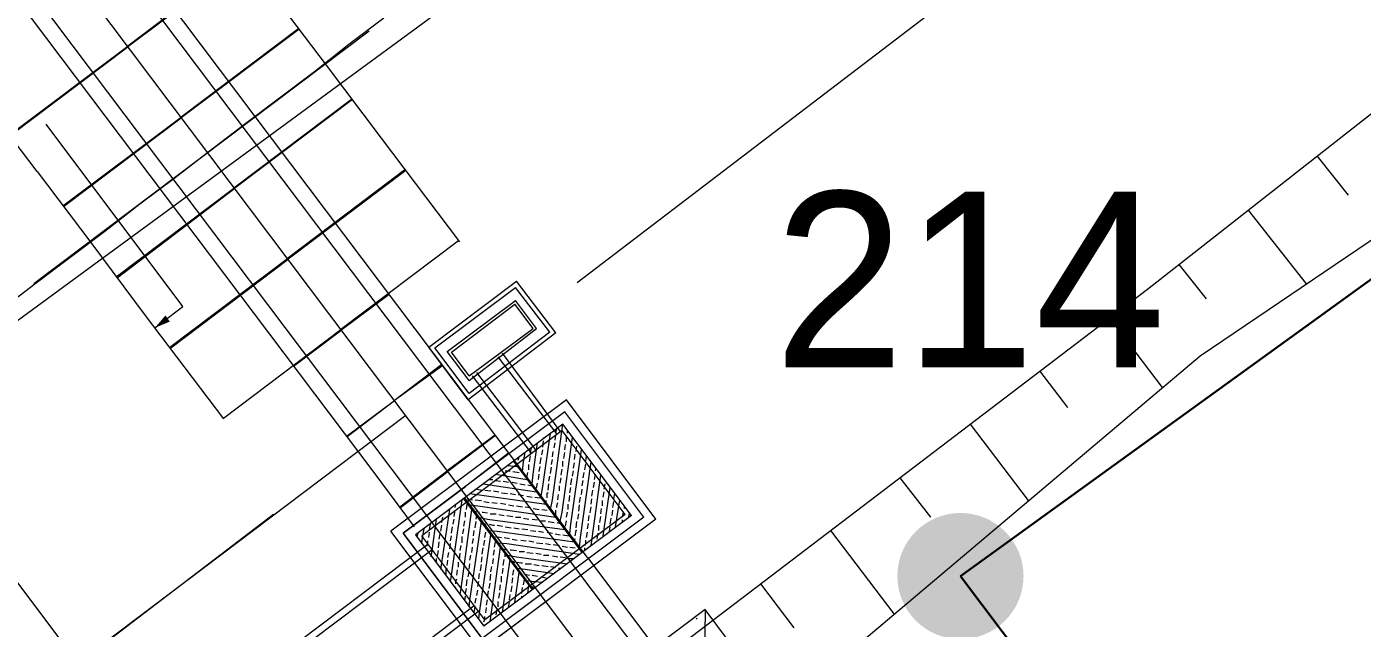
# Model space of a CAD drawing. Header units: metres. Extents: x 536440 to 536837, y 1836560 to 1836836.
# Drawn here: x 536584.56 to 536599.78, y 1836700.04 to 1836706.9 of the extents above; entities that cross this region are included whole.
import ezdxf
from ezdxf.enums import TextEntityAlignment as Align

# ---------------------------------------------------------------- set-up
doc = ezdxf.new("R2010")
doc.units = ezdxf.units.M
doc.header["$MEASUREMENT"] = 0
doc.linetypes.add('DGN Style 2', pattern=[10.8828, 6.52968, -4.35312])
for name, color, linetype, lineweight in [('Level 2', 1, 'Continuous', 0), ('Level 3', 1, 'Continuous', 0), ('Level 37', 1, 'Continuous', 0), ('Level 38', 1, 'Continuous', 0), ('Level 39', 1, 'Continuous', 0), ('Level 4', 1, 'Continuous', 0), ('Level 42', 1, 'Continuous', 0), ('Level 43', 1, 'Continuous', 0), ('Level 44', 1, 'Continuous', 0), ('Level 46', 1, 'Continuous', 0), ('Level 5', 1, 'Continuous', 0), ('Level 8', 1, 'Continuous', 0), ('Level 9', 1, 'Continuous', 0)]:
    doc.layers.add(name, color=color, linetype=linetype, lineweight=lineweight)
doc.styles.add('Style-CHAR_FAST_FONT', font='CHAR_FAST_FONT.shx')

# ---------------------------------------------------------------- blocks, each defined once
blk = doc.blocks.new('DWGLDR_2')
at = {"layer": 'Level 39', "color": 7, "linetype": 'Continuous', "lineweight": 0, "flags": 128}
blk.add_lwpolyline([(122.9, -167.7), (122.9, -127.7), (-137.1, -127.1)], dxfattribs=at)
at = {"layer": 'Level 39', "color": 7, "linetype": 'Continuous', "lineweight": 0, "extrusion": (0, 0, -1)}
blk.add_solid([(-122.9, -167.7), (-127.5, -149.9), (-118.9, -149.7)], dxfattribs=at)

msp = doc.modelspace()

# ---------------------------------------------------------------- hatches: boundary and pattern name
at = {"layer": 'Level 4', "linetype": 'Continuous', "lineweight": 0}
h = msp.add_hatch(color=7, dxfattribs=at)
edge = h.paths.add_edge_path()
edge.add_arc((536595.2, 1836700.64), 0.719, 270, 630)

# ---------------------------------------------------------------- linework, layer by layer
at = {"layer": 'Level 2', "color": 7, "linetype": 'Continuous', "lineweight": 0}
for p, q in [((536599.26, 1836705.43), (536599.62, 1836704.98)), ((536598.48, 1836704.81), (536599.14, 1836703.97)), ((536597.69, 1836704.19), (536598, 1836703.8)), ((536596.9, 1836703.58), (536597.5, 1836702.79)), ((536596.1, 1836702.98), (536596.42, 1836702.56)), ((536595.31, 1836702.37), (536595.97, 1836701.5)), ((536594.51, 1836701.76), (536594.86, 1836701.31)), ((536593.72, 1836701.16), (536594.44, 1836700.21)), ((536592.92, 1836700.55), (536593.3, 1836700.05))]:
    msp.add_line(p, q, dxfattribs=at)
at = {"layer": 'Level 2', "color": 7, "linetype": 'Continuous', "lineweight": 0, "flags": 128}
for points in [[(536450.37, 1836596.28), (536456.47, 1836600.36), (536470.46, 1836610.34), (536477.93, 1836615.8), (536489.04, 1836623.95), (536505.16, 1836635.78), (536521.29, 1836647.61), (536537.42, 1836659.44), (536547.9, 1836667.13), (536557.11, 1836673.89), (536569.68, 1836683.12), (536583.78, 1836693.6), (536585.78, 1836695.11), (536597.33, 1836703.91), (536608.25, 1836712.47), (536619.04, 1836721.17), (536633.01, 1836732.78), (536648.29, 1836745.79)], [(536450.37, 1836595.99), (536456.75, 1836599.96), (536471.36, 1836609.11), (536478.9, 1836614.49), (536489.45, 1836623.38), (536505.48, 1836635.34), (536521.93, 1836646.73), (536537.5, 1836659.33), (536548.18, 1836666.74), (536557.33, 1836673.59), (536570.12, 1836682.52), (536584.77, 1836692.27), (536586.8, 1836693.75), (536597.93, 1836703.15), (536609.46, 1836710.95), (536620.26, 1836719.67), (536634.34, 1836731.22), (536648.95, 1836745.03)]]:
    msp.add_lwpolyline(points, dxfattribs=at)
at = {"layer": 'Level 3', "color": 7, "linetype": 'Continuous', "lineweight": 0}
msp.add_line((536552.53, 1836680.14), (536603.96, 1836717.86), dxfattribs=at)
at = {"layer": 'Level 3', "color": 7, "linetype": 'Continuous', "lineweight": 0, "flags": 128}
msp.add_lwpolyline([(536584.26, 1836703.67), (536584.65, 1836703.97), (536585.05, 1836704.27), (536585.45, 1836704.57), (536585.85, 1836704.88), (536586.25, 1836705.18), (536586.64, 1836705.48), (536587.04, 1836705.79), (536587.44, 1836706.09), (536587.84, 1836706.39), (536588.23, 1836706.7), (536588.63, 1836707)], dxfattribs=at)
at = {"layer": 'Level 37', "color": 7, "linetype": 'Continuous', "lineweight": 0}
msp.add_line((536582.94, 1836702.57), (536587.77, 1836696.16), dxfattribs=at)
msp.add_line((536582.94, 1836702.57), (536587.77, 1836696.16), dxfattribs=at)
at = {"layer": 'Level 38', "color": 7, "linetype": 'Continuous', "lineweight": 0}
for p, q in [((536579.64, 1836714.73), (536595.85, 1836693.21)), ((536579.64, 1836714.73), (536595.85, 1836693.21)), ((536588.88, 1836702.47), (536585.14, 1836699.65)), ((536588.88, 1836702.47), (536585.14, 1836699.65)), ((536592.2, 1836700.15), (536592.19, 1836700.16)), ((536592.2, 1836700.15), (536592.19, 1836700.16))]:
    msp.add_line(p, q, dxfattribs=at)
at = {"layer": 'Level 39', "color": 7, "linetype": 'Continuous', "lineweight": 0}
for p, q in [((536590.55, 1836701.51), (536590.67, 1836702.37)), ((536590.55, 1836701.51), (536590.67, 1836702.37)), ((536590.59, 1836702.28), (536590.6, 1836702.32)), ((536590.59, 1836702.28), (536590.6, 1836702.32)), ((536590.72, 1836702.27), (536590.72, 1836702.3)), ((536590.72, 1836702.27), (536590.72, 1836702.3)), ((536590.33, 1836701.8), (536590.38, 1836702.16)), ((536590.33, 1836701.8), (536590.38, 1836702.16)), ((536590.44, 1836701.66), (536590.53, 1836702.27)), ((536590.44, 1836701.66), (536590.53, 1836702.27)), ((536590.44, 1836702.11), (536590.45, 1836702.18)), ((536590.44, 1836702.11), (536590.45, 1836702.18)), ((536590.57, 1836702.1), (536590.58, 1836702.16)), ((536590.57, 1836702.1), (536590.58, 1836702.16)), ((536590.58, 1836702.19), (536590.59, 1836702.25)), ((536590.58, 1836702.19), (536590.59, 1836702.25)), ((536590.66, 1836701.37), (536590.78, 1836702.22)), ((536590.66, 1836701.37), (536590.78, 1836702.22)), ((536590.69, 1836702.08), (536590.7, 1836702.14)), ((536590.69, 1836702.08), (536590.7, 1836702.14)), ((536590.71, 1836702.17), (536590.71, 1836702.24)), ((536590.71, 1836702.17), (536590.71, 1836702.24)), ((536590.16, 1836701.96), (536590.17, 1836702)), ((536590.16, 1836701.96), (536590.17, 1836702)), ((536590.22, 1836701.94), (536590.24, 1836702.05)), ((536590.22, 1836701.94), (536590.24, 1836702.05)), ((536590.29, 1836701.94), (536590.3, 1836702.01)), ((536590.29, 1836701.94), (536590.3, 1836702.01)), ((536590.3, 1836702.04), (536590.31, 1836702.1)), ((536590.3, 1836702.04), (536590.31, 1836702.1)), ((536590.41, 1836701.92), (536590.42, 1836701.99)), ((536590.41, 1836701.92), (536590.42, 1836701.99)), ((536590.43, 1836702.02), (536590.44, 1836702.08)), ((536590.43, 1836702.02), (536590.44, 1836702.08)), ((536590.55, 1836702), (536590.56, 1836702.06)), ((536590.55, 1836702), (536590.56, 1836702.06)), ((536590.68, 1836701.98), (536590.69, 1836702.05)), ((536590.68, 1836701.98), (536590.69, 1836702.05)), ((536590.76, 1836701.23), (536590.88, 1836702.08)), ((536590.76, 1836701.23), (536590.88, 1836702.08)), ((536590.8, 1836701.97), (536590.81, 1836702.03)), ((536590.8, 1836701.97), (536590.81, 1836702.03)), ((536590.82, 1836702.06), (536590.83, 1836702.12)), ((536590.82, 1836702.06), (536590.83, 1836702.12)), ((536590.93, 1836701.95), (536590.94, 1836702.01)), ((536590.93, 1836701.95), (536590.94, 1836702.01)), ((536589.97, 1836701.85), (536589.98, 1836701.85)), ((536589.97, 1836701.85), (536589.98, 1836701.85)), ((536590.01, 1836701.84), (536590.07, 1836701.84)), ((536590.01, 1836701.84), (536590.07, 1836701.84)), ((536590.04, 1836701.9), (536590.15, 1836701.89)), ((536590.04, 1836701.9), (536590.15, 1836701.89)), ((536590.1, 1836701.83), (536590.17, 1836701.82)), ((536590.1, 1836701.83), (536590.17, 1836701.82)), ((536590.15, 1836701.9), (536590.16, 1836701.93)), ((536590.15, 1836701.9), (536590.16, 1836701.93)), ((536590.2, 1836701.82), (536590.21, 1836701.82)), ((536590.2, 1836701.82), (536590.21, 1836701.82)), ((536590.21, 1836701.83), (536590.22, 1836701.94)), ((536590.21, 1836701.83), (536590.22, 1836701.94)), ((536590.26, 1836701.76), (536590.27, 1836701.82)), ((536590.26, 1836701.76), (536590.27, 1836701.82)), ((536590.28, 1836701.87), (536590.28, 1836701.91)), ((536590.28, 1836701.87), (536590.28, 1836701.91)), ((536590.28, 1836701.85), (536590.28, 1836701.87)), ((536590.28, 1836701.85), (536590.28, 1836701.87)), ((536590.4, 1836701.83), (536590.41, 1836701.89)), ((536590.4, 1836701.83), (536590.41, 1836701.89)), ((536590.53, 1836701.81), (536590.54, 1836701.88)), ((536590.53, 1836701.81), (536590.54, 1836701.88)), ((536590.54, 1836701.91), (536590.55, 1836701.97)), ((536590.54, 1836701.91), (536590.55, 1836701.97)), ((536590.65, 1836701.79), (536590.66, 1836701.86)), ((536590.65, 1836701.79), (536590.66, 1836701.86)), ((536590.67, 1836701.89), (536590.67, 1836701.95)), ((536590.67, 1836701.89), (536590.67, 1836701.95)), ((536590.78, 1836701.78), (536590.79, 1836701.84)), ((536590.78, 1836701.78), (536590.79, 1836701.84)), ((536590.79, 1836701.87), (536590.8, 1836701.93)), ((536590.79, 1836701.87), (536590.8, 1836701.93)), ((536590.87, 1836701.08), (536590.99, 1836701.94)), ((536590.87, 1836701.08), (536590.99, 1836701.94)), ((536590.9, 1836701.76), (536590.91, 1836701.82)), ((536590.9, 1836701.76), (536590.91, 1836701.82)), ((536590.92, 1836701.85), (536590.93, 1836701.92)), ((536590.92, 1836701.85), (536590.93, 1836701.92)), ((536591.04, 1836701.84), (536591.05, 1836701.87)), ((536591.04, 1836701.84), (536591.05, 1836701.87)), ((536589.76, 1836701.69), (536590.37, 1836701.6)), ((536589.76, 1836701.69), (536590.37, 1836701.6)), ((536589.83, 1836701.74), (536589.87, 1836701.74)), ((536589.83, 1836701.74), (536589.87, 1836701.74)), ((536589.9, 1836701.8), (536590.26, 1836701.74)), ((536589.9, 1836701.8), (536590.26, 1836701.74)), ((536589.9, 1836701.73), (536589.96, 1836701.72)), ((536589.9, 1836701.73), (536589.96, 1836701.72)), ((536589.99, 1836701.72), (536590.05, 1836701.71)), ((536589.99, 1836701.72), (536590.05, 1836701.71)), ((536590.09, 1836701.71), (536590.15, 1836701.7)), ((536590.09, 1836701.71), (536590.15, 1836701.7)), ((536590.18, 1836701.69), (536590.24, 1836701.68)), ((536590.18, 1836701.69), (536590.24, 1836701.68)), ((536590.27, 1836701.68), (536590.32, 1836701.67)), ((536590.27, 1836701.68), (536590.32, 1836701.67)), ((536590.32, 1836701.69), (536590.33, 1836701.8)), ((536590.32, 1836701.69), (536590.33, 1836701.8)), ((536590.37, 1836701.64), (536590.38, 1836701.7)), ((536590.37, 1836701.64), (536590.38, 1836701.7)), ((536590.39, 1836701.74), (536590.4, 1836701.8)), ((536590.39, 1836701.74), (536590.4, 1836701.8)), ((536590.5, 1836701.62), (536590.51, 1836701.69)), ((536590.5, 1836701.62), (536590.51, 1836701.69)), ((536590.51, 1836701.72), (536590.52, 1836701.78)), ((536590.51, 1836701.72), (536590.52, 1836701.78)), ((536590.63, 1836701.61), (536590.63, 1836701.67)), ((536590.63, 1836701.61), (536590.63, 1836701.67)), ((536590.64, 1836701.7), (536590.65, 1836701.76)), ((536590.64, 1836701.7), (536590.65, 1836701.76)), ((536590.76, 1836701.68), (536590.77, 1836701.75)), ((536590.76, 1836701.68), (536590.77, 1836701.75)), ((536590.89, 1836701.67), (536590.9, 1836701.73)), ((536590.89, 1836701.67), (536590.9, 1836701.73)), ((536590.99, 1836700.99), (536591.1, 1836701.79)), ((536590.99, 1836700.99), (536591.1, 1836701.79)), ((536591.02, 1836701.65), (536591.03, 1836701.71)), ((536591.02, 1836701.65), (536591.03, 1836701.71)), ((536591.03, 1836701.74), (536591.04, 1836701.8)), ((536591.03, 1836701.74), (536591.04, 1836701.8)), ((536591.14, 1836701.63), (536591.15, 1836701.69)), ((536591.14, 1836701.63), (536591.15, 1836701.69)), ((536589.58, 1836701.52), (536589.64, 1836701.51)), ((536589.58, 1836701.52), (536589.64, 1836701.51)), ((536589.61, 1836701.58), (536590.48, 1836701.46)), ((536589.61, 1836701.58), (536590.48, 1836701.46)), ((536589.69, 1836701.63), (536589.75, 1836701.62)), ((536589.69, 1836701.63), (536589.75, 1836701.62)), ((536589.78, 1836701.62), (536589.85, 1836701.61)), ((536589.78, 1836701.62), (536589.85, 1836701.61)), ((536589.88, 1836701.61), (536589.94, 1836701.6)), ((536589.88, 1836701.61), (536589.94, 1836701.6)), ((536589.97, 1836701.59), (536590.04, 1836701.58)), ((536589.97, 1836701.59), (536590.04, 1836701.58)), ((536590.07, 1836701.58), (536590.13, 1836701.57)), ((536590.07, 1836701.58), (536590.13, 1836701.57)), ((536590.16, 1836701.57), (536590.22, 1836701.56)), ((536590.16, 1836701.57), (536590.22, 1836701.56)), ((536590.26, 1836701.55), (536590.32, 1836701.54)), ((536590.26, 1836701.55), (536590.32, 1836701.54)), ((536590.35, 1836701.54), (536590.41, 1836701.53)), ((536590.35, 1836701.54), (536590.41, 1836701.53)), ((536590.42, 1836701.55), (536590.44, 1836701.66)), ((536590.42, 1836701.55), (536590.44, 1836701.66)), ((536590.49, 1836701.53), (536590.49, 1836701.59)), ((536590.49, 1836701.59), (536590.5, 1836701.59)), ((536590.49, 1836701.53), (536590.49, 1836701.59)), ((536590.49, 1836701.59), (536590.5, 1836701.59)), ((536590.61, 1836701.51), (536590.62, 1836701.57)), ((536590.61, 1836701.51), (536590.62, 1836701.57)), ((536590.74, 1836701.49), (536590.75, 1836701.56)), ((536590.74, 1836701.49), (536590.75, 1836701.56)), ((536590.75, 1836701.59), (536590.76, 1836701.65)), ((536590.75, 1836701.59), (536590.76, 1836701.65)), ((536590.86, 1836701.48), (536590.87, 1836701.54)), ((536590.86, 1836701.48), (536590.87, 1836701.54)), ((536590.88, 1836701.57), (536590.89, 1836701.63)), ((536590.88, 1836701.57), (536590.89, 1836701.63)), ((536590.99, 1836701.46), (536591, 1836701.52)), ((536590.99, 1836701.46), (536591, 1836701.52)), ((536591, 1836701.55), (536591.01, 1836701.62)), ((536591, 1836701.55), (536591.01, 1836701.62)), ((536591.13, 1836701.1), (536591.21, 1836701.65)), ((536591.13, 1836701.1), (536591.21, 1836701.65)), ((536591.13, 1836701.54), (536591.14, 1836701.6)), ((536591.13, 1836701.54), (536591.14, 1836701.6)), ((536591.25, 1836701.52), (536591.26, 1836701.58)), ((536591.25, 1836701.52), (536591.26, 1836701.58)), ((536589.29, 1836700.79), (536589.38, 1836701.4)), ((536589.29, 1836700.79), (536589.38, 1836701.4)), ((536589.4, 1836700.65), (536589.52, 1836701.51)), ((536589.4, 1836700.65), (536589.52, 1836701.51)), ((536589.43, 1836701.32), (536589.44, 1836701.39)), ((536589.43, 1836701.32), (536589.44, 1836701.39)), ((536589.44, 1836701.42), (536589.45, 1836701.45)), ((536589.44, 1836701.42), (536589.45, 1836701.45)), ((536589.51, 1836700.5), (536589.63, 1836701.4)), ((536589.51, 1836700.5), (536589.63, 1836701.4)), ((536589.56, 1836701.31), (536589.56, 1836701.37)), ((536589.56, 1836701.31), (536589.56, 1836701.37)), ((536589.57, 1836701.4), (536589.58, 1836701.46)), ((536589.57, 1836701.4), (536589.58, 1836701.46)), ((536589.61, 1836701.45), (536589.7, 1836701.44)), ((536589.61, 1836701.45), (536589.7, 1836701.44)), ((536589.66, 1836701.38), (536589.72, 1836701.37)), ((536589.66, 1836701.38), (536589.72, 1836701.37)), ((536589.67, 1836701.51), (536589.74, 1836701.5)), ((536589.67, 1836701.51), (536589.74, 1836701.5)), ((536589.7, 1836701.44), (536590.59, 1836701.31)), ((536589.7, 1836701.44), (536590.59, 1836701.31)), ((536589.75, 1836701.37), (536589.76, 1836701.37)), ((536589.75, 1836701.37), (536589.76, 1836701.37)), ((536589.76, 1836701.37), (536589.81, 1836701.36)), ((536589.76, 1836701.37), (536589.81, 1836701.36)), ((536589.77, 1836701.49), (536589.83, 1836701.48)), ((536589.77, 1836701.49), (536589.83, 1836701.48)), ((536589.86, 1836701.48), (536589.92, 1836701.47)), ((536589.86, 1836701.48), (536589.92, 1836701.47)), ((536589.96, 1836701.47), (536590.02, 1836701.46)), ((536589.96, 1836701.47), (536590.02, 1836701.46)), ((536590.05, 1836701.45), (536590.11, 1836701.44)), ((536590.05, 1836701.45), (536590.11, 1836701.44)), ((536590.14, 1836701.44), (536590.21, 1836701.43)), ((536590.14, 1836701.44), (536590.21, 1836701.43)), ((536590.24, 1836701.43), (536590.3, 1836701.42)), ((536590.24, 1836701.43), (536590.3, 1836701.42)), ((536590.33, 1836701.41), (536590.4, 1836701.4)), ((536590.33, 1836701.41), (536590.4, 1836701.4)), ((536590.43, 1836701.4), (536590.49, 1836701.39)), ((536590.43, 1836701.4), (536590.49, 1836701.39)), ((536590.48, 1836701.47), (536590.48, 1836701.5)), ((536590.48, 1836701.47), (536590.48, 1836701.5)), ((536590.52, 1836701.39), (536590.53, 1836701.39)), ((536590.52, 1836701.39), (536590.53, 1836701.39)), ((536590.53, 1836701.4), (536590.55, 1836701.51)), ((536590.53, 1836701.4), (536590.55, 1836701.51)), ((536590.59, 1836701.33), (536590.59, 1836701.39)), ((536590.59, 1836701.33), (536590.59, 1836701.39)), ((536590.6, 1836701.44), (536590.61, 1836701.48)), ((536590.6, 1836701.44), (536590.61, 1836701.48)), ((536590.6, 1836701.42), (536590.6, 1836701.44)), ((536590.6, 1836701.42), (536590.6, 1836701.44)), ((536590.64, 1836701.26), (536590.66, 1836701.37)), ((536590.64, 1836701.26), (536590.66, 1836701.37)), ((536590.71, 1836701.31), (536590.72, 1836701.37)), ((536590.71, 1836701.31), (536590.72, 1836701.37)), ((536590.73, 1836701.4), (536590.73, 1836701.46)), ((536590.73, 1836701.4), (536590.73, 1836701.46)), ((536590.85, 1836701.38), (536590.86, 1836701.45)), ((536590.85, 1836701.38), (536590.86, 1836701.45)), ((536590.98, 1836701.36), (536590.99, 1836701.43)), ((536590.98, 1836701.36), (536590.99, 1836701.43)), ((536591.1, 1836701.35), (536591.11, 1836701.41)), ((536591.1, 1836701.35), (536591.11, 1836701.41)), ((536591.12, 1836701.44), (536591.12, 1836701.5)), ((536591.12, 1836701.44), (536591.12, 1836701.5)), ((536591.23, 1836701.33), (536591.24, 1836701.39)), ((536591.23, 1836701.33), (536591.24, 1836701.39)), ((536591.24, 1836701.42), (536591.25, 1836701.49)), ((536591.24, 1836701.42), (536591.25, 1836701.49)), ((536591.27, 1836701.2), (536591.32, 1836701.51)), ((536591.27, 1836701.2), (536591.32, 1836701.51)), ((536591.35, 1836701.31), (536591.36, 1836701.37)), ((536591.35, 1836701.31), (536591.36, 1836701.37)), ((536591.37, 1836701.41), (536591.37, 1836701.44)), ((536591.37, 1836701.41), (536591.37, 1836701.44)), ((536589.15, 1836701.17), (536589.16, 1836701.23)), ((536589.15, 1836701.17), (536589.16, 1836701.23)), ((536589.18, 1836700.93), (536589.23, 1836701.29)), ((536589.18, 1836700.93), (536589.23, 1836701.29)), ((536589.28, 1836701.15), (536589.29, 1836701.22)), ((536589.28, 1836701.15), (536589.29, 1836701.22)), ((536589.29, 1836701.25), (536589.3, 1836701.31)), ((536589.29, 1836701.25), (536589.3, 1836701.31)), ((536589.3, 1836701.34), (536589.3, 1836701.35)), ((536589.3, 1836701.34), (536589.3, 1836701.35)), ((536589.42, 1836701.23), (536589.43, 1836701.29)), ((536589.42, 1836701.23), (536589.43, 1836701.29)), ((536589.54, 1836701.21), (536589.55, 1836701.27)), ((536589.54, 1836701.21), (536589.55, 1836701.27)), ((536589.61, 1836700.36), (536589.74, 1836701.26)), ((536589.61, 1836700.36), (536589.74, 1836701.26)), ((536589.67, 1836701.19), (536589.68, 1836701.26)), ((536589.67, 1836701.19), (536589.68, 1836701.26)), ((536589.68, 1836701.29), (536589.69, 1836701.33)), ((536589.68, 1836701.29), (536589.69, 1836701.33)), ((536589.71, 1836701.31), (536589.81, 1836701.29)), ((536589.71, 1836701.31), (536589.81, 1836701.29)), ((536589.77, 1836701.24), (536589.79, 1836701.23)), ((536589.77, 1836701.24), (536589.79, 1836701.23)), ((536589.81, 1836701.29), (536590.69, 1836701.17)), ((536589.81, 1836701.29), (536590.69, 1836701.17)), ((536589.83, 1836701.23), (536589.87, 1836701.22)), ((536589.83, 1836701.23), (536589.87, 1836701.22)), ((536589.84, 1836701.35), (536589.91, 1836701.35)), ((536589.84, 1836701.35), (536589.91, 1836701.35)), ((536589.87, 1836701.22), (536589.89, 1836701.22)), ((536589.87, 1836701.22), (536589.89, 1836701.22)), ((536589.92, 1836701.22), (536589.98, 1836701.21)), ((536589.92, 1836701.22), (536589.98, 1836701.21)), ((536589.94, 1836701.34), (536590, 1836701.33)), ((536589.94, 1836701.34), (536590, 1836701.33)), ((536590.03, 1836701.33), (536590.1, 1836701.32)), ((536590.03, 1836701.33), (536590.1, 1836701.32)), ((536590.13, 1836701.31), (536590.19, 1836701.31)), ((536590.13, 1836701.31), (536590.19, 1836701.31)), ((536590.22, 1836701.3), (536590.28, 1836701.29)), ((536590.22, 1836701.3), (536590.28, 1836701.29)), ((536590.32, 1836701.29), (536590.38, 1836701.28)), ((536590.32, 1836701.29), (536590.38, 1836701.28)), ((536590.41, 1836701.27), (536590.47, 1836701.27)), ((536590.41, 1836701.27), (536590.47, 1836701.27)), ((536590.5, 1836701.26), (536590.57, 1836701.25)), ((536590.5, 1836701.26), (536590.57, 1836701.25)), ((536590.6, 1836701.25), (536590.64, 1836701.24)), ((536590.6, 1836701.25), (536590.64, 1836701.24)), ((536590.7, 1836701.21), (536590.71, 1836701.27)), ((536590.7, 1836701.21), (536590.71, 1836701.27)), ((536590.75, 1836701.12), (536590.76, 1836701.23)), ((536590.75, 1836701.12), (536590.76, 1836701.23)), ((536590.82, 1836701.19), (536590.83, 1836701.26)), ((536590.82, 1836701.19), (536590.83, 1836701.26)), ((536590.84, 1836701.29), (536590.85, 1836701.35)), ((536590.84, 1836701.29), (536590.85, 1836701.35)), ((536590.95, 1836701.18), (536590.96, 1836701.24)), ((536590.95, 1836701.18), (536590.96, 1836701.24)), ((536590.96, 1836701.27), (536590.97, 1836701.33)), ((536590.96, 1836701.27), (536590.97, 1836701.33)), ((536591.08, 1836701.16), (536591.08, 1836701.22)), ((536591.08, 1836701.16), (536591.08, 1836701.22)), ((536591.09, 1836701.25), (536591.1, 1836701.32)), ((536591.09, 1836701.25), (536591.1, 1836701.32)), ((536591.21, 1836701.23), (536591.22, 1836701.3)), ((536591.21, 1836701.23), (536591.22, 1836701.3)), ((536591.35, 1836701.26), (536591.35, 1836701.28)), ((536591.35, 1836701.26), (536591.35, 1836701.28)), ((536591.42, 1836701.31), (536591.43, 1836701.36)), ((536591.42, 1836701.31), (536591.43, 1836701.36)), ((536589.01, 1836701.09), (536589.02, 1836701.13)), ((536589.01, 1836701.09), (536589.02, 1836701.13)), ((536589.06, 1836701.01), (536589.07, 1836701.08)), ((536589.06, 1836701.01), (536589.07, 1836701.08)), ((536589.07, 1836701.08), (536589.09, 1836701.18)), ((536589.07, 1836701.08), (536589.09, 1836701.18)), ((536589.14, 1836701.08), (536589.15, 1836701.14)), ((536589.14, 1836701.08), (536589.15, 1836701.14)), ((536589.26, 1836701.06), (536589.27, 1836701.12)), ((536589.26, 1836701.06), (536589.27, 1836701.12)), ((536589.39, 1836701.04), (536589.4, 1836701.1)), ((536589.39, 1836701.04), (536589.4, 1836701.1)), ((536589.4, 1836701.13), (536589.41, 1836701.2)), ((536589.4, 1836701.13), (536589.41, 1836701.2)), ((536589.52, 1836701.02), (536589.52, 1836701.09)), ((536589.52, 1836701.02), (536589.52, 1836701.09)), ((536589.53, 1836701.12), (536589.54, 1836701.18)), ((536589.53, 1836701.12), (536589.54, 1836701.18)), ((536589.64, 1836701.01), (536589.65, 1836701.07)), ((536589.64, 1836701.01), (536589.65, 1836701.07)), ((536589.65, 1836701.1), (536589.66, 1836701.16)), ((536589.65, 1836701.1), (536589.66, 1836701.16)), ((536589.72, 1836700.22), (536589.85, 1836701.11)), ((536589.72, 1836700.22), (536589.85, 1836701.11)), ((536589.78, 1836701.08), (536589.79, 1836701.14)), ((536589.78, 1836701.08), (536589.79, 1836701.14)), ((536589.79, 1836701.18), (536589.79, 1836701.19)), ((536589.79, 1836701.18), (536589.79, 1836701.19)), ((536589.82, 1836701.16), (536589.92, 1836701.15)), ((536589.82, 1836701.16), (536589.92, 1836701.15)), ((536589.9, 1836701.09), (536589.97, 1836701.08)), ((536589.9, 1836701.09), (536589.97, 1836701.08)), ((536589.92, 1836701.15), (536590.8, 1836701.03)), ((536589.92, 1836701.15), (536590.8, 1836701.03)), ((536590, 1836701.08), (536590.06, 1836701.07)), ((536590, 1836701.08), (536590.06, 1836701.07)), ((536590.01, 1836701.2), (536590.08, 1836701.19)), ((536590.01, 1836701.2), (536590.08, 1836701.19)), ((536590.09, 1836701.06), (536590.15, 1836701.05)), ((536590.09, 1836701.06), (536590.15, 1836701.05)), ((536590.11, 1836701.19), (536590.17, 1836701.18)), ((536590.11, 1836701.19), (536590.17, 1836701.18)), ((536590.2, 1836701.18), (536590.27, 1836701.17)), ((536590.2, 1836701.18), (536590.27, 1836701.17)), ((536590.3, 1836701.16), (536590.36, 1836701.15)), ((536590.3, 1836701.16), (536590.36, 1836701.15)), ((536590.39, 1836701.15), (536590.45, 1836701.14)), ((536590.39, 1836701.15), (536590.45, 1836701.14)), ((536590.49, 1836701.14), (536590.55, 1836701.13)), ((536590.49, 1836701.14), (536590.55, 1836701.13)), ((536590.58, 1836701.12), (536590.64, 1836701.11)), ((536590.58, 1836701.12), (536590.64, 1836701.11)), ((536590.67, 1836701.11), (536590.74, 1836701.1)), ((536590.67, 1836701.11), (536590.74, 1836701.1)), ((536590.8, 1836701.04), (536590.81, 1836701.07)), ((536590.8, 1836701.04), (536590.81, 1836701.07)), ((536590.81, 1836701.1), (536590.82, 1836701.16)), ((536590.81, 1836701.1), (536590.82, 1836701.16)), ((536590.86, 1836700.97), (536590.87, 1836701.08)), ((536590.86, 1836700.97), (536590.87, 1836701.08)), ((536590.94, 1836701.08), (536590.95, 1836701.14)), ((536590.94, 1836701.08), (536590.95, 1836701.14)), ((536591.06, 1836701.06), (536591.07, 1836701.13)), ((536591.06, 1836701.06), (536591.07, 1836701.13)), ((536591.2, 1836701.15), (536591.21, 1836701.2)), ((536591.2, 1836701.15), (536591.21, 1836701.2)), ((536589.12, 1836700.98), (536589.13, 1836701.01)), ((536589.12, 1836700.98), (536589.13, 1836701.01)), ((536589.12, 1836700.94), (536589.12, 1836700.95)), ((536589.12, 1836700.94), (536589.12, 1836700.95)), ((536589.13, 1836701.01), (536589.13, 1836701.04)), ((536589.13, 1836701.01), (536589.13, 1836701.04)), ((536589.17, 1836700.86), (536589.18, 1836700.93)), ((536589.17, 1836700.86), (536589.18, 1836700.93)), ((536589.24, 1836700.87), (536589.25, 1836700.93)), ((536589.24, 1836700.87), (536589.25, 1836700.93)), ((536589.25, 1836700.96), (536589.26, 1836701.03)), ((536589.25, 1836700.96), (536589.26, 1836701.03)), ((536589.36, 1836700.85), (536589.37, 1836700.91)), ((536589.36, 1836700.85), (536589.37, 1836700.91)), ((536589.38, 1836700.95), (536589.39, 1836701.01)), ((536589.38, 1836700.95), (536589.39, 1836701.01)), ((536589.5, 1836700.93), (536589.51, 1836700.99)), ((536589.5, 1836700.93), (536589.51, 1836700.99)), ((536589.63, 1836700.91), (536589.64, 1836700.97)), ((536589.63, 1836700.91), (536589.64, 1836700.97)), ((536589.75, 1836700.89), (536589.76, 1836700.96)), ((536589.75, 1836700.89), (536589.76, 1836700.96)), ((536589.77, 1836700.99), (536589.78, 1836701.05)), ((536589.77, 1836700.99), (536589.78, 1836701.05)), ((536589.84, 1836700.12), (536589.96, 1836700.97)), ((536589.84, 1836700.12), (536589.96, 1836700.97)), ((536589.88, 1836700.88), (536589.89, 1836700.94)), ((536589.88, 1836700.88), (536589.89, 1836700.94)), ((536589.89, 1836700.97), (536589.9, 1836701.03)), ((536589.89, 1836700.97), (536589.9, 1836701.03)), ((536589.93, 1836701.02), (536590.03, 1836701.01)), ((536589.93, 1836701.02), (536590.03, 1836701.01)), ((536589.98, 1836700.95), (536590.04, 1836700.94)), ((536589.98, 1836700.95), (536590.04, 1836700.94)), ((536590.03, 1836701.01), (536590.86, 1836700.89)), ((536590.03, 1836701.01), (536590.86, 1836700.89)), ((536590.07, 1836700.94), (536590.08, 1836700.94)), ((536590.07, 1836700.94), (536590.08, 1836700.94)), ((536590.08, 1836700.94), (536590.14, 1836700.93)), ((536590.08, 1836700.94), (536590.14, 1836700.93)), ((536590.17, 1836700.92), (536590.23, 1836700.92)), ((536590.17, 1836700.92), (536590.23, 1836700.92)), ((536590.19, 1836701.05), (536590.25, 1836701.04)), ((536590.19, 1836701.05), (536590.25, 1836701.04)), ((536590.26, 1836700.91), (536590.33, 1836700.9)), ((536590.26, 1836700.91), (536590.33, 1836700.9)), ((536590.28, 1836701.04), (536590.34, 1836701.03)), ((536590.28, 1836701.04), (536590.34, 1836701.03)), ((536590.37, 1836701.02), (536590.44, 1836701.01)), ((536590.37, 1836701.02), (536590.44, 1836701.01)), ((536590.47, 1836701.01), (536590.53, 1836701)), ((536590.47, 1836701.01), (536590.53, 1836701)), ((536590.56, 1836701), (536590.63, 1836700.99)), ((536590.56, 1836701), (536590.63, 1836700.99)), ((536590.66, 1836700.98), (536590.72, 1836700.97)), ((536590.66, 1836700.98), (536590.72, 1836700.97)), ((536590.75, 1836700.97), (536590.81, 1836700.96)), ((536590.75, 1836700.97), (536590.81, 1836700.96)), ((536590.85, 1836700.96), (536590.86, 1836700.96)), ((536590.85, 1836700.96), (536590.86, 1836700.96)), ((536590.92, 1836700.99), (536590.93, 1836701.01)), ((536590.92, 1836700.99), (536590.93, 1836701.01)), ((536590.92, 1836700.93), (536590.92, 1836700.96)), ((536590.92, 1836700.93), (536590.92, 1836700.96)), ((536590.93, 1836701.01), (536590.93, 1836701.05)), ((536590.93, 1836701.01), (536590.93, 1836701.05)), ((536589.23, 1836700.79), (536589.23, 1836700.84)), ((536589.23, 1836700.79), (536589.23, 1836700.84)), ((536589.28, 1836700.72), (536589.29, 1836700.79)), ((536589.28, 1836700.72), (536589.29, 1836700.79)), ((536589.35, 1836700.76), (536589.36, 1836700.82)), ((536589.35, 1836700.76), (536589.36, 1836700.82)), ((536589.48, 1836700.74), (536589.48, 1836700.8)), ((536589.48, 1836700.74), (536589.48, 1836700.8)), ((536589.49, 1836700.83), (536589.5, 1836700.9)), ((536589.49, 1836700.83), (536589.5, 1836700.9)), ((536589.6, 1836700.72), (536589.61, 1836700.78)), ((536589.6, 1836700.72), (536589.61, 1836700.78)), ((536589.61, 1836700.82), (536589.62, 1836700.88)), ((536589.61, 1836700.82), (536589.62, 1836700.88)), ((536589.73, 1836700.7), (536589.74, 1836700.77)), ((536589.73, 1836700.7), (536589.74, 1836700.77)), ((536589.74, 1836700.8), (536589.75, 1836700.86)), ((536589.74, 1836700.8), (536589.75, 1836700.86)), ((536589.87, 1836700.78), (536589.88, 1836700.84)), ((536589.87, 1836700.78), (536589.88, 1836700.84)), ((536589.98, 1836700.23), (536590.07, 1836700.83)), ((536589.98, 1836700.23), (536590.07, 1836700.83)), ((536589.99, 1836700.76), (536590, 1836700.83)), ((536589.99, 1836700.76), (536590, 1836700.83)), ((536590.01, 1836700.86), (536590.01, 1836700.9)), ((536590.01, 1836700.86), (536590.01, 1836700.9)), ((536590.04, 1836700.88), (536590.14, 1836700.86)), ((536590.04, 1836700.88), (536590.14, 1836700.86)), ((536590.09, 1836700.81), (536590.12, 1836700.8)), ((536590.09, 1836700.81), (536590.12, 1836700.8)), ((536590.14, 1836700.86), (536590.72, 1836700.78)), ((536590.14, 1836700.86), (536590.72, 1836700.78)), ((536590.15, 1836700.8), (536590.19, 1836700.79)), ((536590.15, 1836700.8), (536590.19, 1836700.79)), ((536590.19, 1836700.79), (536590.21, 1836700.79)), ((536590.19, 1836700.79), (536590.21, 1836700.79)), ((536590.24, 1836700.78), (536590.31, 1836700.78)), ((536590.24, 1836700.78), (536590.31, 1836700.78)), ((536590.34, 1836700.77), (536590.4, 1836700.76)), ((536590.34, 1836700.77), (536590.4, 1836700.76)), ((536590.36, 1836700.9), (536590.42, 1836700.89)), ((536590.36, 1836700.9), (536590.42, 1836700.89)), ((536590.43, 1836700.76), (536590.5, 1836700.75)), ((536590.43, 1836700.76), (536590.5, 1836700.75)), ((536590.45, 1836700.88), (536590.51, 1836700.88)), ((536590.45, 1836700.88), (536590.51, 1836700.88)), ((536590.55, 1836700.87), (536590.61, 1836700.86)), ((536590.55, 1836700.87), (536590.61, 1836700.86)), ((536590.64, 1836700.86), (536590.7, 1836700.85)), ((536590.64, 1836700.86), (536590.7, 1836700.85)), ((536590.73, 1836700.84), (536590.79, 1836700.84)), ((536590.73, 1836700.84), (536590.79, 1836700.84)), ((536589.34, 1836700.72), (536589.35, 1836700.73)), ((536589.34, 1836700.72), (536589.35, 1836700.73)), ((536589.34, 1836700.66), (536589.34, 1836700.72)), ((536589.34, 1836700.66), (536589.34, 1836700.72)), ((536589.39, 1836700.58), (536589.4, 1836700.65)), ((536589.39, 1836700.58), (536589.4, 1836700.65)), ((536589.45, 1836700.58), (536589.46, 1836700.61)), ((536589.45, 1836700.58), (536589.46, 1836700.61)), ((536589.46, 1836700.65), (536589.47, 1836700.71)), ((536589.46, 1836700.65), (536589.47, 1836700.71)), ((536589.59, 1836700.63), (536589.6, 1836700.69)), ((536589.59, 1836700.63), (536589.6, 1836700.69)), ((536589.71, 1836700.61), (536589.72, 1836700.67)), ((536589.71, 1836700.61), (536589.72, 1836700.67)), ((536589.84, 1836700.59), (536589.85, 1836700.66)), ((536589.84, 1836700.59), (536589.85, 1836700.66)), ((536589.85, 1836700.69), (536589.86, 1836700.75)), ((536589.85, 1836700.69), (536589.86, 1836700.75)), ((536589.97, 1836700.57), (536589.97, 1836700.64)), ((536589.97, 1836700.57), (536589.97, 1836700.64)), ((536589.98, 1836700.67), (536589.99, 1836700.73)), ((536589.98, 1836700.67), (536589.99, 1836700.73)), ((536590.09, 1836700.56), (536590.1, 1836700.62)), ((536590.09, 1836700.56), (536590.1, 1836700.62)), ((536590.1, 1836700.65), (536590.11, 1836700.71)), ((536590.1, 1836700.65), (536590.11, 1836700.71)), ((536590.12, 1836700.34), (536590.17, 1836700.68)), ((536590.12, 1836700.34), (536590.17, 1836700.68)), ((536590.15, 1836700.73), (536590.24, 1836700.72)), ((536590.15, 1836700.73), (536590.24, 1836700.72)), ((536590.23, 1836700.66), (536590.29, 1836700.65)), ((536590.23, 1836700.66), (536590.29, 1836700.65)), ((536590.24, 1836700.72), (536590.57, 1836700.67)), ((536590.24, 1836700.72), (536590.57, 1836700.67)), ((536590.32, 1836700.65), (536590.38, 1836700.64)), ((536590.32, 1836700.65), (536590.38, 1836700.64)), ((536590.42, 1836700.63), (536590.48, 1836700.62)), ((536590.42, 1836700.63), (536590.48, 1836700.62)), ((536590.53, 1836700.75), (536590.59, 1836700.74)), ((536590.53, 1836700.75), (536590.59, 1836700.74)), ((536590.62, 1836700.73), (536590.64, 1836700.73)), ((536590.62, 1836700.73), (536590.64, 1836700.73)), ((536589.44, 1836700.51), (536589.44, 1836700.52)), ((536589.44, 1836700.51), (536589.44, 1836700.52)), ((536589.45, 1836700.55), (536589.45, 1836700.58)), ((536589.45, 1836700.55), (536589.45, 1836700.58)), ((536589.5, 1836700.43), (536589.51, 1836700.5)), ((536589.5, 1836700.43), (536589.51, 1836700.5)), ((536589.56, 1836700.44), (536589.57, 1836700.5)), ((536589.56, 1836700.44), (536589.57, 1836700.5)), ((536589.57, 1836700.53), (536589.58, 1836700.6)), ((536589.57, 1836700.53), (536589.58, 1836700.6)), ((536589.69, 1836700.42), (536589.7, 1836700.48)), ((536589.69, 1836700.42), (536589.7, 1836700.48)), ((536589.7, 1836700.52), (536589.71, 1836700.58)), ((536589.7, 1836700.52), (536589.71, 1836700.58)), ((536589.81, 1836700.4), (536589.82, 1836700.47)), ((536589.81, 1836700.4), (536589.82, 1836700.47)), ((536589.83, 1836700.5), (536589.84, 1836700.56)), ((536589.83, 1836700.5), (536589.84, 1836700.56)), ((536589.94, 1836700.39), (536589.95, 1836700.45)), ((536589.94, 1836700.39), (536589.95, 1836700.45)), ((536589.95, 1836700.48), (536589.96, 1836700.54)), ((536589.95, 1836700.48), (536589.96, 1836700.54)), ((536590.08, 1836700.46), (536590.09, 1836700.53)), ((536590.08, 1836700.46), (536590.09, 1836700.53)), ((536590.2, 1836700.44), (536590.21, 1836700.51)), ((536590.2, 1836700.44), (536590.21, 1836700.51)), ((536590.22, 1836700.54), (536590.23, 1836700.6)), ((536590.22, 1836700.54), (536590.23, 1836700.6)), ((536590.25, 1836700.59), (536590.35, 1836700.58)), ((536590.25, 1836700.59), (536590.35, 1836700.58)), ((536590.27, 1836700.44), (536590.28, 1836700.54)), ((536590.27, 1836700.44), (536590.28, 1836700.54)), ((536590.31, 1836700.52), (536590.36, 1836700.51)), ((536590.31, 1836700.52), (536590.36, 1836700.51)), ((536590.35, 1836700.58), (536590.43, 1836700.57)), ((536590.35, 1836700.58), (536590.43, 1836700.57)), ((536589.55, 1836700.36), (536589.56, 1836700.41)), ((536589.55, 1836700.36), (536589.56, 1836700.41)), ((536589.6, 1836700.29), (536589.61, 1836700.36)), ((536589.6, 1836700.29), (536589.61, 1836700.36)), ((536589.67, 1836700.33), (536589.68, 1836700.39)), ((536589.67, 1836700.33), (536589.68, 1836700.39)), ((536589.67, 1836700.29), (536589.67, 1836700.3)), ((536589.67, 1836700.29), (536589.67, 1836700.3)), ((536589.8, 1836700.31), (536589.81, 1836700.37)), ((536589.8, 1836700.31), (536589.81, 1836700.37)), ((536589.93, 1836700.29), (536589.93, 1836700.35)), ((536589.93, 1836700.29), (536589.93, 1836700.35)), ((536590.05, 1836700.28), (536590.06, 1836700.34)), ((536590.05, 1836700.28), (536590.06, 1836700.34)), ((536590.06, 1836700.37), (536590.07, 1836700.43)), ((536590.06, 1836700.37), (536590.07, 1836700.43)), ((536590.2, 1836700.39), (536590.2, 1836700.41)), ((536590.2, 1836700.39), (536590.2, 1836700.41)), ((536589.66, 1836700.23), (536589.67, 1836700.29)), ((536589.66, 1836700.23), (536589.67, 1836700.29)), ((536589.71, 1836700.15), (536589.72, 1836700.22)), ((536589.71, 1836700.15), (536589.72, 1836700.22)), ((536589.77, 1836700.12), (536589.78, 1836700.15)), ((536589.77, 1836700.12), (536589.78, 1836700.15)), ((536589.78, 1836700.15), (536589.78, 1836700.18)), ((536589.78, 1836700.15), (536589.78, 1836700.18)), ((536589.79, 1836700.22), (536589.8, 1836700.28)), ((536589.79, 1836700.22), (536589.8, 1836700.28)), ((536589.91, 1836700.2), (536589.92, 1836700.26)), ((536589.91, 1836700.2), (536589.92, 1836700.26)), ((536589.77, 1836700.08), (536589.77, 1836700.09)), ((536589.77, 1836700.08), (536589.77, 1836700.09))]:
    msp.add_line(p, q, dxfattribs=at)
for p in [(536590.45, 1836702.21), (536590.45, 1836702.21), (536590.82, 1836701.16), (536590.82, 1836701.16), (536590.12, 1836700.75), (536590.12, 1836700.75)]:
    msp.add_point(p, dxfattribs=at)
at = {"layer": 'Level 42', "color": 7, "linetype": 'Continuous', "lineweight": 0}
for p, q in [((536589.6, 1836702.64), (536582.01, 1836712.72)), ((536589.6, 1836702.64), (536582.01, 1836712.72)), ((536587.05, 1836707.69), (536585.71, 1836706.68)), ((536587.05, 1836707.69), (536585.71, 1836706.68)), ((536587.06, 1836707.68), (536585.71, 1836706.67)), ((536587.06, 1836707.68), (536585.71, 1836706.67)), ((536587.36, 1836707.27), (536587.97, 1836706.46)), ((536587.36, 1836707.27), (536587.97, 1836706.46)), ((536587.66, 1836706.88), (536586.32, 1836705.87)), ((536587.66, 1836706.88), (536586.32, 1836705.87)), ((536587.66, 1836706.87), (536586.32, 1836705.86)), ((536587.66, 1836706.87), (536586.32, 1836705.86)), ((536587.97, 1836706.46), (536588.6, 1836705.63)), ((536587.97, 1836706.46), (536588.6, 1836705.63)), ((536588.26, 1836706.07), (536586.92, 1836705.06)), ((536588.26, 1836706.07), (536586.92, 1836705.06)), ((536588.27, 1836706.07), (536586.93, 1836705.06)), ((536588.27, 1836706.07), (536586.93, 1836705.06)), ((536588.6, 1836705.63), (536589.49, 1836704.45)), ((536588.6, 1836705.63), (536589.49, 1836704.45)), ((536588.87, 1836705.27), (536587.53, 1836704.26)), ((536588.87, 1836705.27), (536587.53, 1836704.26)), ((536588.88, 1836705.26), (536587.54, 1836704.25)), ((536588.88, 1836705.26), (536587.54, 1836704.25)), ((536589.48, 1836704.46), (536588.14, 1836703.45)), ((536589.48, 1836704.46), (536588.14, 1836703.45)), ((536588.69, 1836703.85), (536588.14, 1836703.44)), ((536588.69, 1836703.85), (536588.14, 1836703.44)), ((536589.21, 1836703.24), (536590.13, 1836703.93)), ((536589.21, 1836703.24), (536590.13, 1836703.93)), ((536590.52, 1836703.42), (536590.13, 1836703.93)), ((536590.52, 1836703.42), (536590.13, 1836703.93)), ((536589.35, 1836703.2), (536590.13, 1836703.78)), ((536589.35, 1836703.2), (536590.13, 1836703.78)), ((536590.37, 1836703.46), (536590.13, 1836703.78)), ((536590.37, 1836703.46), (536590.13, 1836703.78)), ((536589.6, 1836702.87), (536590.37, 1836703.46)), ((536589.6, 1836702.87), (536590.37, 1836703.46)), ((536590.52, 1836703.42), (536589.6, 1836702.72)), ((536590.52, 1836703.42), (536589.6, 1836702.72)), ((536589.6, 1836702.72), (536589.21, 1836703.24)), ((536589.6, 1836702.72), (536589.21, 1836703.24)), ((536589.6, 1836702.87), (536589.35, 1836703.2)), ((536589.6, 1836702.87), (536589.35, 1836703.2)), ((536589.29, 1836703.05), (536588.75, 1836702.64)), ((536589.29, 1836703.05), (536588.75, 1836702.64)), ((536589.3, 1836703.04), (536588.75, 1836702.64)), ((536589.3, 1836703.04), (536588.75, 1836702.64)), ((536590.07, 1836702.02), (536589.6, 1836702.64)), ((536590.07, 1836702.02), (536589.6, 1836702.64)), ((536590.69, 1836702.51), (536588.85, 1836701.13)), ((536590.69, 1836702.51), (536588.85, 1836701.13)), ((536591.59, 1836701.31), (536590.69, 1836702.51)), ((536591.59, 1836701.31), (536590.69, 1836702.51)), ((536590.66, 1836702.3), (536589.06, 1836701.1)), ((536590.66, 1836702.3), (536589.06, 1836701.1)), ((536591.38, 1836701.34), (536590.66, 1836702.3)), ((536591.38, 1836701.34), (536590.66, 1836702.3)), ((536589.9, 1836702.25), (536589.35, 1836701.84)), ((536589.9, 1836702.25), (536589.35, 1836701.84)), ((536589.9, 1836702.24), (536589.36, 1836701.83)), ((536589.9, 1836702.24), (536589.36, 1836701.83)), ((536590.05, 1836702.04), (536589.56, 1836701.66)), ((536590.05, 1836702.04), (536589.56, 1836701.66)), ((536588.85, 1836701.13), (536589.56, 1836701.66)), ((536588.85, 1836701.13), (536589.56, 1836701.66)), ((536591.59, 1836701.31), (536589.75, 1836699.93)), ((536591.59, 1836701.31), (536589.75, 1836699.93)), ((536591.38, 1836701.34), (536589.78, 1836700.14)), ((536591.38, 1836701.34), (536589.78, 1836700.14)), ((536588.85, 1836701.13), (536589.75, 1836699.93)), ((536589.75, 1836699.93), (536588.85, 1836701.13)), ((536588.85, 1836701.13), (536589.75, 1836699.93)), ((536589.75, 1836699.93), (536588.85, 1836701.13)), ((536589.78, 1836700.14), (536589.06, 1836701.1)), ((536589.78, 1836700.14), (536589.06, 1836701.1)), ((536590.95, 1836700.85), (536592.32, 1836699.03)), ((536590.95, 1836700.85), (536592.32, 1836699.03)), ((536590.46, 1836700.46), (536589.75, 1836699.93)), ((536590.46, 1836700.46), (536589.75, 1836699.93)), ((536592.29, 1836700.26), (536591.72, 1836699.83)), ((536592.29, 1836700.26), (536591.72, 1836699.83)), ((536592.29, 1836700.26), (536592.28, 1836699.49)), ((536592.29, 1836700.26), (536592.28, 1836699.49)), ((536593.07, 1836699.22), (536592.29, 1836700.26)), ((536593.07, 1836699.22), (536592.29, 1836700.26))]:
    msp.add_line(p, q, dxfattribs=at)
at = {"layer": 'Level 43', "color": 7, "linetype": 'Continuous', "lineweight": 0}
for p, q in [((536588.52, 1836701.82), (536580.92, 1836711.9)), ((536588.52, 1836701.82), (536580.92, 1836711.9)), ((536581.07, 1836712.01), (536591.38, 1836698.32)), ((536581.07, 1836712.01), (536591.38, 1836698.32)), ((536592.18, 1836698.92), (536583.79, 1836710.05)), ((536592.18, 1836698.92), (536583.79, 1836710.05)), ((536584.37, 1836705.67), (536585.71, 1836706.68)), ((536584.37, 1836705.67), (536585.71, 1836706.68)), ((536584.37, 1836705.66), (536585.71, 1836706.67)), ((536584.37, 1836705.66), (536585.71, 1836706.67)), ((536584.68, 1836705.25), (536584.07, 1836706.05)), ((536584.68, 1836705.25), (536584.07, 1836706.05)), ((536584.97, 1836704.86), (536586.32, 1836705.87)), ((536584.97, 1836704.86), (536586.32, 1836705.87)), ((536584.98, 1836704.85), (536586.32, 1836705.86)), ((536584.98, 1836704.85), (536586.32, 1836705.86)), ((536584.68, 1836705.25), (536585.29, 1836704.44)), ((536585.58, 1836704.05), (536586.92, 1836705.06)), ((536585.58, 1836704.05), (536586.92, 1836705.06)), ((536585.59, 1836704.04), (536586.93, 1836705.06)), ((536585.59, 1836704.04), (536586.93, 1836705.06)), ((536585.29, 1836704.44), (536585.91, 1836703.61)), ((536585.29, 1836704.44), (536585.91, 1836703.61)), ((536586.19, 1836703.25), (536587.53, 1836704.26)), ((536586.19, 1836703.25), (536587.53, 1836704.26)), ((536586.2, 1836703.24), (536587.54, 1836704.25)), ((536586.2, 1836703.24), (536587.54, 1836704.25)), ((536589.14, 1836703.25), (536590.14, 1836704)), ((536589.14, 1836703.25), (536590.14, 1836704)), ((536590.59, 1836703.41), (536590.14, 1836704)), ((536590.59, 1836703.41), (536590.14, 1836704)), ((536589.4, 1836703.19), (536590.12, 1836703.74)), ((536589.4, 1836703.19), (536590.12, 1836703.74)), ((536590.33, 1836703.46), (536590.12, 1836703.74)), ((536590.33, 1836703.46), (536590.12, 1836703.74)), ((536585.91, 1836703.61), (536586.8, 1836702.43)), ((536585.91, 1836703.61), (536586.8, 1836702.43)), ((536586.8, 1836702.44), (536588.14, 1836703.45)), ((536586.8, 1836702.44), (536588.14, 1836703.45)), ((536587.6, 1836703.03), (536588.14, 1836703.44)), ((536587.6, 1836703.03), (536588.14, 1836703.44)), ((536590.59, 1836703.41), (536589.59, 1836702.65)), ((536590.59, 1836703.41), (536589.59, 1836702.65)), ((536589.6, 1836702.92), (536590.33, 1836703.46)), ((536589.6, 1836702.92), (536590.33, 1836703.46)), ((536589.59, 1836702.65), (536589.14, 1836703.25)), ((536589.59, 1836702.65), (536589.14, 1836703.25)), ((536589.6, 1836702.92), (536589.4, 1836703.19)), ((536589.6, 1836702.92), (536589.4, 1836703.19)), ((536590.6, 1836702.26), (536589.93, 1836703.14)), ((536590.6, 1836702.26), (536589.93, 1836703.14)), ((536590.64, 1836702.29), (536589.98, 1836703.18)), ((536590.64, 1836702.29), (536589.98, 1836703.18)), ((536590.31, 1836702.04), (536589.64, 1836702.92)), ((536590.31, 1836702.04), (536589.64, 1836702.92)), ((536590.36, 1836702.08), (536589.69, 1836702.96)), ((536590.36, 1836702.08), (536589.69, 1836702.96)), ((536588.2, 1836702.23), (536588.75, 1836702.64)), ((536588.2, 1836702.23), (536588.75, 1836702.64)), ((536588.21, 1836702.23), (536588.75, 1836702.64)), ((536588.21, 1836702.23), (536588.75, 1836702.64)), ((536590.71, 1836702.65), (536588.71, 1836701.15)), ((536590.71, 1836702.65), (536588.71, 1836701.15)), ((536591.73, 1836701.29), (536590.71, 1836702.65)), ((536591.73, 1836701.29), (536590.71, 1836702.65)), ((536588.98, 1836701.2), (536588.52, 1836701.82)), ((536588.98, 1836701.2), (536588.52, 1836701.82)), ((536588.81, 1836701.43), (536589.35, 1836701.84)), ((536588.81, 1836701.43), (536589.35, 1836701.84)), ((536588.82, 1836701.42), (536589.36, 1836701.83)), ((536588.82, 1836701.42), (536589.36, 1836701.83)), ((536591.73, 1836701.29), (536589.81, 1836699.85)), ((536591.73, 1836701.29), (536589.81, 1836699.85)), ((536589.73, 1836699.79), (536588.71, 1836701.15)), ((536589.73, 1836699.79), (536588.71, 1836701.15)), ((536589.13, 1836701), (536585.93, 1836698.59)), ((536589.13, 1836701), (536585.93, 1836698.59)), ((536589.18, 1836700.94), (536585.98, 1836698.53)), ((536589.18, 1836700.94), (536585.98, 1836698.53)), ((536589.66, 1836700.3), (536586.46, 1836697.89)), ((536589.66, 1836700.3), (536586.46, 1836697.89)), ((536590.52, 1836700.38), (536589.73, 1836699.79)), ((536590.52, 1836700.38), (536589.73, 1836699.79)), ((536589.71, 1836700.24), (536586.51, 1836697.83)), ((536589.71, 1836700.24), (536586.51, 1836697.83))]:
    msp.add_line(p, q, dxfattribs=at)
at = {"layer": 'Level 44', "color": 7, "linetype": 'Continuous', "lineweight": 0}
for p, q in [((536590.67, 1836702.37), (536588.99, 1836701.11)), ((536590.67, 1836702.37), (536588.99, 1836701.11)), ((536590.67, 1836702.37), (536588.99, 1836701.11)), ((536590.67, 1836702.37), (536588.99, 1836701.11)), ((536591.45, 1836701.33), (536590.67, 1836702.37)), ((536591.45, 1836701.33), (536590.67, 1836702.37)), ((536591.45, 1836701.33), (536590.67, 1836702.37)), ((536591.45, 1836701.33), (536590.67, 1836702.37)), ((536590.95, 1836700.85), (536590.07, 1836702.02)), ((536590.95, 1836700.85), (536590.07, 1836702.02)), ((536590.95, 1836700.85), (536590.07, 1836702.02)), ((536590.95, 1836700.85), (536590.07, 1836702.02)), ((536590.89, 1836700.91), (536590.11, 1836701.95)), ((536590.89, 1836700.91), (536590.11, 1836701.95)), ((536590.89, 1836700.91), (536590.11, 1836701.95)), ((536590.89, 1836700.91), (536590.11, 1836701.95)), ((536590.32, 1836700.49), (536589.54, 1836701.52)), ((536590.32, 1836700.49), (536589.54, 1836701.52)), ((536590.32, 1836700.49), (536589.54, 1836701.52)), ((536590.32, 1836700.49), (536589.54, 1836701.52)), ((536590.33, 1836700.49), (536589.55, 1836701.53)), ((536590.33, 1836700.49), (536589.55, 1836701.53)), ((536590.33, 1836700.49), (536589.55, 1836701.53)), ((536590.33, 1836700.49), (536589.55, 1836701.53)), ((536591.45, 1836701.33), (536589.77, 1836700.07)), ((536591.45, 1836701.33), (536589.77, 1836700.07)), ((536591.45, 1836701.33), (536589.77, 1836700.07)), ((536591.45, 1836701.33), (536589.77, 1836700.07)), ((536588.99, 1836701.11), (536589.77, 1836700.07)), ((536588.99, 1836701.11), (536589.77, 1836700.07)), ((536588.99, 1836701.11), (536589.77, 1836700.07)), ((536588.99, 1836701.11), (536589.77, 1836700.07))]:
    msp.add_line(p, q, dxfattribs=at)
at = {"layer": 'Level 46', "color": 7, "linetype": 'Continuous', "lineweight": 0}
msp.add_line((536588.46, 1836706.85), (536584.64, 1836703.97), dxfattribs=at)
msp.add_line((536588.46, 1836706.85), (536584.64, 1836703.97), dxfattribs=at)
at = {"layer": 'Level 5', "color": 1, "linetype": 'Continuous', "lineweight": 30}
msp.add_line((536599.01, 1836695.6), (536595.2, 1836700.64), dxfattribs=at)
at = {"layer": 'Level 5', "color": 7, "linetype": 'Continuous', "lineweight": 30, "flags": 128}
msp.add_lwpolyline([(536595.2, 1836700.64), (536609.46, 1836710.95)], dxfattribs=at)
at = {"layer": 'Level 8', "color": 7, "linetype": 'DGN Style 2', "lineweight": 0, "flags": 128}
msp.add_lwpolyline([(536450.37, 1836601.09), (536454.19, 1836603.65), (536468.11, 1836613.57), (536475.57, 1836619.03), (536486.67, 1836627.17), (536502.8, 1836639), (536518.92, 1836650.83), (536535.05, 1836662.66), (536545.53, 1836670.35), (536554.75, 1836677.11), (536567.3, 1836686.34), (536581.37, 1836696.8), (536583.38, 1836698.3), (536594.89, 1836707.08), (536605.76, 1836715.6), (536616.5, 1836724.26), (536630.44, 1836735.84), (536645.69, 1836748.83), (536654.75, 1836756.61), (536660.86, 1836761.87), (536674.1, 1836773.26), (536686.33, 1836783.72), (536698.59, 1836793.85), (536712.64, 1836804.6), (536722.81, 1836811.65), (536737.7, 1836820.9), (536737.71, 1836820.91)], dxfattribs=at)
at = {"layer": 'Level 9', "color": 7, "linetype": 'Continuous', "lineweight": 0, "flags": 128}
msp.add_lwpolyline([(536450.37, 1836595.99), (536456.75, 1836599.96), (536471.36, 1836609.11), (536478.9, 1836614.49), (536489.45, 1836623.38), (536505.48, 1836635.34), (536521.93, 1836646.73), (536537.5, 1836659.33), (536548.18, 1836666.74), (536557.33, 1836673.59), (536570.12, 1836682.52), (536584.77, 1836692.27), (536586.8, 1836693.75), (536597.93, 1836703.15), (536609.46, 1836710.95), (536620.26, 1836719.67), (536634.34, 1836731.22), (536648.95, 1836745.03)], dxfattribs=at)

# ---------------------------------------------------------------- block references
at = {"layer": 'Level 39', "color": 7, "linetype": 'Continuous', "lineweight": 0, "xscale": 0.00999871909094189, "yscale": 0.00999871909094189, "zscale": 0.00999871909094189, "rotation": 306.9926436325023}
msp.add_blockref('DWGLDR_2', (536586.62, 1836705.46), dxfattribs=at)
msp.add_blockref('DWGLDR_2', (536586.62, 1836705.46), dxfattribs=at)

# ---------------------------------------------------------------- texts
at = {"layer": 'Level 4', "color": 1, "linetype": 'Continuous', "lineweight": 0, "style": 'Style-CHAR_FAST_FONT'}
msp.add_text('214', height=2, dxfattribs=at).set_placement((536595.306, 1836704.02), align=Align.MIDDLE_CENTER)

doc.saveas('drawing.dxf')
